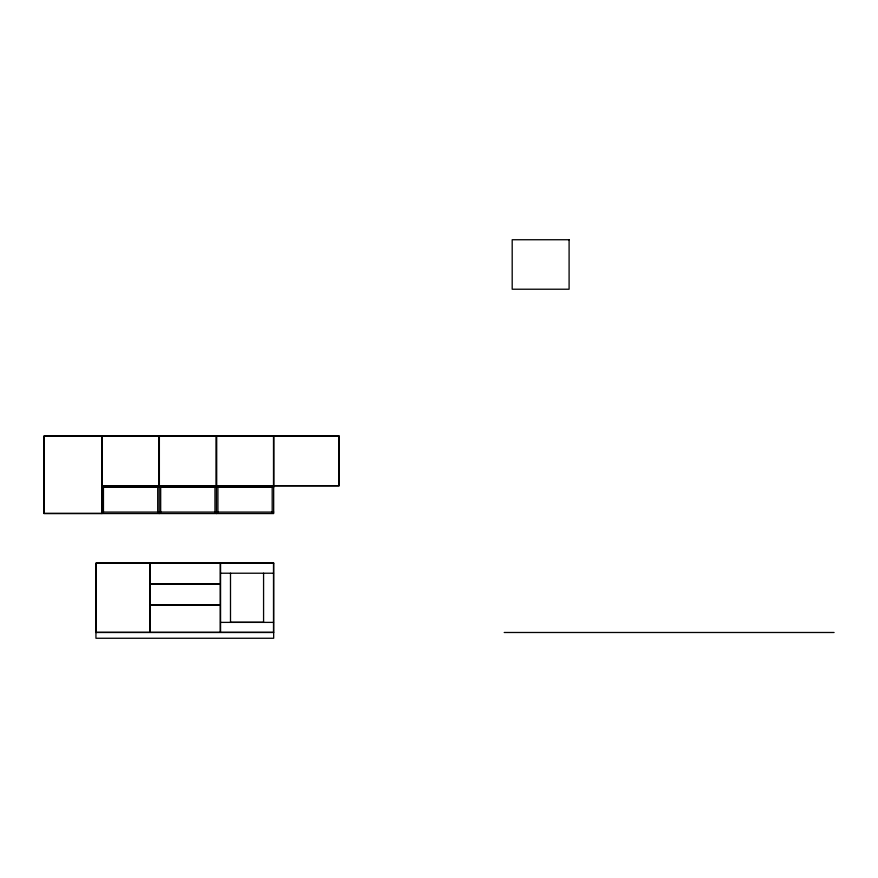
<?xml version="1.0" encoding="UTF-8"?>
<svg xmlns="http://www.w3.org/2000/svg" width="878" height="878" viewBox="0 0 878 878"><rect width="100%" height="100%" fill="white"/><g stroke="black" fill="none" stroke-linecap="round" stroke-linejoin="round"><path stroke-width="1.32" d="M101.958 485.841L339.16 485.841L339.16 436.026L43.9 436.026L43.9 513.553L273.673 513.553L273.673 485.841M101.958 487.334L273.673 487.334M101.958 512.072L273.673 512.072M220.565 573.224L273.508 573.224M230.684 622.304L263.4 622.304M220.565 622.381L273.508 622.381M95.943 632.489L273.673 632.489M504.202 632.489L834.1 632.489M272.191 487.334L272.191 512.072M263.576 573.224L263.576 622.381M230.497 573.224L230.497 622.381M217.92 487.334L217.92 512.072M216.438 436.026L216.438 513.553M214.956 487.334L214.956 512.072M160.685 487.334L160.685 512.072M159.203 436.026L159.203 513.553M157.711 487.334L157.711 512.072M103.45 487.334L103.45 512.072M101.958 484.963L101.958 513.553M569.098 239.738L512.192 239.738L512.192 289.224L569.098 289.224L569.098 239.738M101.793 436.19L44.065 436.19L44.065 513.389L101.793 513.389L101.793 436.19M159.039 436.19L102.122 436.19L102.122 485.677L159.039 485.677L159.039 436.19M216.273 436.19L159.368 436.19L159.368 485.677L216.273 485.677L216.273 436.19M273.508 436.19L216.603 436.19L216.603 485.677L273.508 485.677L273.508 436.19M338.996 436.19L273.837 436.19L273.837 485.677L338.996 485.677L338.996 436.19M273.673 563.039L95.943 563.039L95.943 638.262L273.673 638.262L273.673 563.039M149.721 563.292L96.108 563.292L96.108 632.325L149.721 632.325L149.721 563.292M220.235 563.292L150.127 563.292L150.127 583.914L220.235 583.914L220.235 563.292M273.508 563.292L220.565 563.292L220.565 632.325L273.508 632.325L273.508 563.292M220.235 584.243L150.127 584.243L150.127 604.854L220.235 604.854L220.235 584.243M220.235 605.183L150.127 605.183L150.127 632.325L220.235 632.325L220.235 605.183"/></g></svg>
